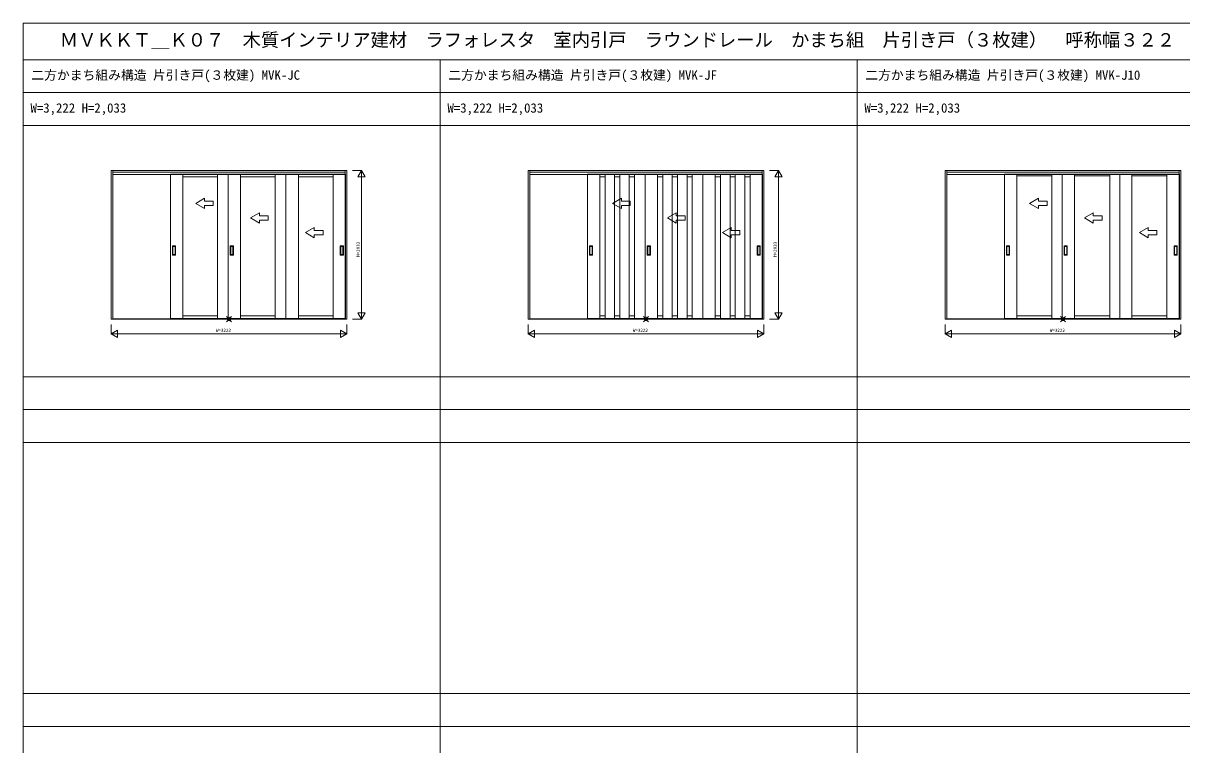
# Model space of a CAD drawing. Units: millimetres, scale not verified. Extents: x -14342 to 14341, y -10000 to 10000.
# Drawn here: x -14341 to 1499, y 130 to 10000 of the extents above; entities that cross this region are included whole.
import ezdxf
from ezdxf.enums import TextEntityAlignment as Align

# ---------------------------------------------------------------- set-up
doc = ezdxf.new("R2010")
doc.units = ezdxf.units.MM
doc.header["$LTSCALE"] = 50
for name, color, linetype, lineweight in [('0-0_0', 7, 'Continuous', 9), ('0-2_YKK_ZWAK', 4, 'Continuous', 9), ('0-3_YKK_11', 2, 'Continuous', 18), ('0-4_YKK_12', 1, 'Continuous', 18)]:
    doc.layers.add(name, color=color, linetype=linetype, lineweight=lineweight)
doc.layers.add('0-1_USER1', color=7, linetype='Continuous')
doc.styles.add('ＭＳ ゴシック', font='')
doc.styles.get('ＭＳ ゴシック').set_extended_font_data('MS Gothic')

msp = doc.modelspace()

# ---------------------------------------------------------------- linework, layer by layer
at = {"layer": '0-0_0'}
for p, q in [((-14340.51, -10000), (-14340.51, 10000)), ((-14340.51, 10000), (14340.51, 10000)), ((-14340.51, 9500), (14159.49, 9500)), ((-8640.51, -10000), (-8640.51, 9500)), ((-2940.51, -10000), (-2940.51, 9500)), ((-14340.51, 9050), (14159.49, 9050)), ((-14340.51, 8600), (14159.49, 8600)), ((-14340.51, 5165), (14159.49, 5165)), ((-14340.51, 4715), (14159.49, 4715)), ((-14340.51, 4265), (14159.49, 4265)), ((-14340.51, 830), (14159.49, 830)), ((-14340.51, 380), (14159.49, 380))]:
    msp.add_line(p, q, dxfattribs=at)
at = {"layer": '0-2_YKK_ZWAK'}
for p, q in [((-9937.86, 7985.5), (-13111.86, 7985.5)), ((-13111.86, 7961.5), (-9937.86, 7961.5)), ((-13111.86, 7931.5), (-9937.86, 7931.5)), ((-9933.36, 7935.5), (-12327.36, 7935.5)), ((-12327.36, 5960.5), (-12327.36, 7935.5)), ((-12157.36, 7935.5), (-12157.36, 5967.5)), ((-12157.36, 7935.5), (-12157.36, 5960.5)), ((-11683.36, 5960.5), (-11683.36, 7935.5)), ((-11537.86, 5960.5), (-11537.86, 7935.5)), ((-11537.86, 7935.5), (-11537.86, 5960.5)), ((-11367.86, 7935.5), (-11367.86, 5967.5)), ((-11367.86, 7935.5), (-11367.86, 5960.5)), ((-10893.86, 5960.5), (-10893.86, 7935.5)), ((-10748.36, 7935.5), (-10748.36, 5960.5)), ((-10578.36, 7935.5), (-10578.36, 5967.5)), ((-10578.36, 7935.5), (-10578.36, 5960.5)), ((-10104.36, 5960.5), (-10104.36, 7935.5)), ((-9938.86, 7955.5), (-9938.86, 7985.5)), ((-9934.36, 5960.5), (-9934.36, 7935.5)), ((-4237.86, 7985.5), (-7411.86, 7985.5)), ((-7411.86, 7961.5), (-4237.86, 7961.5)), ((-7411.86, 7931.5), (-4237.86, 7931.5)), ((-4233.36, 7935.5), (-6627.36, 7935.5)), ((-6627.36, 5960.5), (-6627.36, 7935.5)), ((-6457.36, 7935.5), (-6457.36, 5967.5)), ((-6457.36, 7935.5), (-6457.36, 5960.5)), ((-6386.06, 7935.5), (-6386.06, 5967.5)), ((-6386.06, 7935.5), (-6386.06, 5960.5)), ((-6256.06, 7935.5), (-6256.06, 5967.5)), ((-6256.06, 7935.5), (-6256.06, 5960.5)), ((-6184.66, 5960.5), (-6184.66, 7935.5)), ((-6054.66, 5960.5), (-6054.66, 7935.5)), ((-5983.36, 5960.5), (-5983.36, 7935.5)), ((-5837.86, 5960.5), (-5837.86, 7935.5)), ((-5837.86, 7935.5), (-5837.86, 5960.5)), ((-5667.86, 7935.5), (-5667.86, 5967.5)), ((-5667.86, 7935.5), (-5667.86, 5960.5)), ((-5596.56, 7935.5), (-5596.56, 5967.5)), ((-5596.56, 7935.5), (-5596.56, 5960.5)), ((-5466.56, 7935.5), (-5466.56, 5967.5)), ((-5466.56, 7935.5), (-5466.56, 5960.5)), ((-5395.16, 5960.5), (-5395.16, 7935.5)), ((-5265.16, 5960.5), (-5265.16, 7935.5)), ((-5193.86, 5960.5), (-5193.86, 7935.5)), ((-5048.36, 7935.5), (-5048.36, 5960.5)), ((-4878.36, 7935.5), (-4878.36, 5967.5)), ((-4878.36, 7935.5), (-4878.36, 5960.5)), ((-4807.06, 7935.5), (-4807.06, 5967.5)), ((-4807.06, 7935.5), (-4807.06, 5960.5)), ((-4677.06, 7935.5), (-4677.06, 5967.5)), ((-4677.06, 7935.5), (-4677.06, 5960.5)), ((-4605.66, 5960.5), (-4605.66, 7935.5)), ((-4475.66, 5960.5), (-4475.66, 7935.5)), ((-4404.36, 5960.5), (-4404.36, 7935.5)), ((-4238.86, 7955.5), (-4238.86, 7985.5)), ((-4234.36, 5960.5), (-4234.36, 7935.5)), ((-1712.86, 7961.5), (1461.14, 7961.5)), ((-1712.86, 7931.5), (1461.14, 7931.5)), ((1465.64, 7935.5), (-927.36, 7935.5)), ((-927.36, 5960.5), (-927.36, 7935.5)), ((-757.36, 5960.5), (-757.36, 7935.5)), ((-276.36, 5960.5), (-276.36, 7935.5)), ((-137.86, 5960.5), (-137.86, 7935.5)), ((-137.86, 7935.5), (-137.86, 5960.5)), ((32.14, 5960.5), (32.14, 7935.5)), ((513.14, 5960.5), (513.14, 7935.5)), ((651.64, 7935.5), (651.64, 5960.5)), ((814.64, 5960.5), (814.64, 7935.5)), ((1295.64, 5960.5), (1295.64, 7935.5)), ((1465.64, 5960.5), (1465.64, 7935.5)), ((-11683.36, 7899.5), (-12157.36, 7899.5)), ((-10893.86, 7899.5), (-11367.86, 7899.5)), ((-10104.36, 7899.5), (-10578.36, 7899.5)), ((-6386.06, 7899.5), (-6457.36, 7899.5)), ((-6184.66, 7899.5), (-6256.06, 7899.5)), ((-5983.36, 7899.5), (-6054.66, 7899.5)), ((-5596.56, 7899.5), (-5667.86, 7899.5)), ((-5395.16, 7899.5), (-5466.56, 7899.5)), ((-5193.86, 7899.5), (-5265.16, 7899.5)), ((-4807.06, 7899.5), (-4878.36, 7899.5)), ((-4605.66, 7899.5), (-4677.06, 7899.5)), ((-4404.36, 7899.5), (-4475.66, 7899.5)), ((-757.36, 7913.5), (-276.36, 7913.5)), ((32.14, 7913.5), (513.14, 7913.5)), ((814.64, 7913.5), (1295.64, 7913.5)), ((-11982.37, 7535.5), (-11862.37, 7604.78)), ((-11862.37, 7565.5), (-11862.37, 7604.78)), ((-6282.37, 7535.5), (-6162.37, 7604.78)), ((-6162.37, 7565.5), (-6162.37, 7604.78)), ((-582.37, 7535.5), (-462.37, 7604.78)), ((-462.37, 7565.5), (-462.37, 7604.78)), ((-11982.37, 7535.5), (-11862.37, 7466.22)), ((-11862.37, 7466.22), (-11862.37, 7505.5)), ((-6282.37, 7535.5), (-6162.37, 7466.22)), ((-6162.37, 7466.22), (-6162.37, 7505.5)), ((-582.37, 7535.5), (-462.37, 7466.22)), ((-462.37, 7466.22), (-462.37, 7505.5)), ((-11231.87, 7335.5), (-11111.87, 7404.78)), ((-11231.87, 7335.5), (-11111.87, 7266.22)), ((-11111.87, 7365.5), (-11111.87, 7404.78)), ((-11111.87, 7266.22), (-11111.87, 7305.5)), ((-5531.87, 7335.5), (-5411.87, 7404.78)), ((-5531.87, 7335.5), (-5411.87, 7266.22)), ((-5411.87, 7365.5), (-5411.87, 7404.78)), ((-5411.87, 7266.22), (-5411.87, 7305.5)), ((168.13, 7335.5), (288.13, 7404.78)), ((168.13, 7335.5), (288.13, 7266.22)), ((288.13, 7365.5), (288.13, 7404.78)), ((288.13, 7266.22), (288.13, 7305.5)), ((-10481.37, 7135.5), (-10361.37, 7204.78)), ((-10481.37, 7135.5), (-10361.37, 7066.22)), ((-10361.37, 7165.5), (-10361.37, 7204.78)), ((-4781.37, 7135.5), (-4661.37, 7204.78)), ((-4781.37, 7135.5), (-4661.37, 7066.22)), ((-4661.37, 7165.5), (-4661.37, 7204.78)), ((918.63, 7135.5), (1038.63, 7204.78)), ((918.63, 7135.5), (1038.63, 7066.22)), ((1038.63, 7165.5), (1038.63, 7204.78)), ((-10361.37, 7066.22), (-10361.37, 7105.5)), ((-4661.37, 7066.22), (-4661.37, 7105.5)), ((1038.63, 7066.22), (1038.63, 7105.5)), ((-12298.36, 6826.5), (-12298.36, 6954.5)), ((-12257.36, 6955.5), (-12297.36, 6955.5)), ((-12257.36, 6825.5), (-12297.36, 6825.5)), ((-12292.36, 6836.5), (-12292.36, 6944.5)), ((-12291.36, 6945.5), (-12263.36, 6945.5)), ((-12263.36, 6835.5), (-12291.36, 6835.5)), ((-12262.36, 6944.5), (-12262.36, 6836.5)), ((-12256.36, 6826.5), (-12256.36, 6954.5)), ((-11508.86, 6826.5), (-11508.86, 6954.5)), ((-11467.86, 6955.5), (-11507.86, 6955.5)), ((-11467.86, 6825.5), (-11507.86, 6825.5)), ((-11502.86, 6836.5), (-11502.86, 6944.5)), ((-11501.86, 6945.5), (-11473.86, 6945.5)), ((-11473.86, 6835.5), (-11501.86, 6835.5)), ((-11472.86, 6944.5), (-11472.86, 6836.5)), ((-11466.86, 6826.5), (-11466.86, 6954.5)), ((-10005.36, 6826.5), (-10005.36, 6954.5)), ((-10004.36, 6955.5), (-9964.36, 6955.5)), ((-10004.36, 6825.5), (-9964.36, 6825.5)), ((-9999.36, 6944.5), (-9999.36, 6836.5)), ((-9970.36, 6945.5), (-9998.36, 6945.5)), ((-9998.36, 6835.5), (-9970.36, 6835.5)), ((-9969.36, 6836.5), (-9969.36, 6944.5)), ((-9963.36, 6826.5), (-9963.36, 6954.5)), ((-6598.36, 6826.5), (-6598.36, 6954.5)), ((-6557.36, 6955.5), (-6597.36, 6955.5)), ((-6557.36, 6825.5), (-6597.36, 6825.5)), ((-6592.36, 6836.5), (-6592.36, 6944.5)), ((-6591.36, 6945.5), (-6563.36, 6945.5)), ((-6563.36, 6835.5), (-6591.36, 6835.5)), ((-6562.36, 6944.5), (-6562.36, 6836.5)), ((-6556.36, 6826.5), (-6556.36, 6954.5)), ((-5808.86, 6826.5), (-5808.86, 6954.5)), ((-5767.86, 6955.5), (-5807.86, 6955.5)), ((-5767.86, 6825.5), (-5807.86, 6825.5)), ((-5802.86, 6836.5), (-5802.86, 6944.5)), ((-5801.86, 6945.5), (-5773.86, 6945.5)), ((-5773.86, 6835.5), (-5801.86, 6835.5)), ((-5772.86, 6944.5), (-5772.86, 6836.5)), ((-5766.86, 6826.5), (-5766.86, 6954.5)), ((-4305.36, 6826.5), (-4305.36, 6954.5)), ((-4304.36, 6955.5), (-4264.36, 6955.5)), ((-4304.36, 6825.5), (-4264.36, 6825.5)), ((-4299.36, 6944.5), (-4299.36, 6836.5)), ((-4270.36, 6945.5), (-4298.36, 6945.5)), ((-4298.36, 6835.5), (-4270.36, 6835.5)), ((-4269.36, 6836.5), (-4269.36, 6944.5)), ((-4263.36, 6826.5), (-4263.36, 6954.5)), ((-898.36, 6826.5), (-898.36, 6954.5)), ((-857.36, 6955.5), (-897.36, 6955.5)), ((-857.36, 6825.5), (-897.36, 6825.5)), ((-892.36, 6836.5), (-892.36, 6944.5)), ((-891.36, 6945.5), (-863.36, 6945.5)), ((-863.36, 6835.5), (-891.36, 6835.5)), ((-862.36, 6944.5), (-862.36, 6836.5)), ((-856.36, 6826.5), (-856.36, 6954.5)), ((-108.86, 6826.5), (-108.86, 6954.5)), ((-67.86, 6955.5), (-107.86, 6955.5)), ((-67.86, 6825.5), (-107.86, 6825.5)), ((-102.86, 6836.5), (-102.86, 6944.5)), ((-101.86, 6945.5), (-73.86, 6945.5)), ((-73.86, 6835.5), (-101.86, 6835.5)), ((-72.86, 6944.5), (-72.86, 6836.5)), ((-66.86, 6826.5), (-66.86, 6954.5)), ((1394.64, 6826.5), (1394.64, 6954.5)), ((1395.64, 6955.5), (1435.64, 6955.5)), ((1395.64, 6825.5), (1435.64, 6825.5)), ((1400.64, 6944.5), (1400.64, 6836.5)), ((1429.64, 6945.5), (1401.64, 6945.5)), ((1401.64, 6835.5), (1429.64, 6835.5)), ((1430.64, 6836.5), (1430.64, 6944.5)), ((1436.64, 6826.5), (1436.64, 6954.5)), ((-9937.86, 5956.5), (-13111.86, 5956.5)), ((-9937.86, 5952.5), (-13111.86, 5952.5)), ((-9933.36, 5960.5), (-12327.36, 5960.5)), ((-12157.36, 5996.5), (-11683.36, 5996.5)), ((-11367.86, 5996.5), (-10893.86, 5996.5)), ((-10578.36, 5996.5), (-10104.36, 5996.5)), ((-4237.86, 5956.5), (-7411.86, 5956.5)), ((-4237.86, 5952.5), (-7411.86, 5952.5)), ((-4233.36, 5960.5), (-6627.36, 5960.5)), ((-6386.06, 5996.5), (-6457.36, 5996.5)), ((-6184.66, 5996.5), (-6256.06, 5996.5)), ((-5983.36, 5996.5), (-6054.66, 5996.5)), ((-5596.56, 5996.5), (-5667.86, 5996.5)), ((-5395.16, 5996.5), (-5466.56, 5996.5)), ((-5193.86, 5996.5), (-5265.16, 5996.5)), ((-4807.06, 5996.5), (-4878.36, 5996.5)), ((-4605.66, 5996.5), (-4677.06, 5996.5)), ((-4404.36, 5996.5), (-4475.66, 5996.5)), ((1461.14, 5956.5), (-1712.86, 5956.5)), ((1461.14, 5952.5), (-1712.86, 5952.5)), ((1465.64, 5960.5), (-927.36, 5960.5)), ((-757.36, 5996.5), (-276.36, 5996.5)), ((32.14, 5996.5), (513.14, 5996.5)), ((814.64, 5996.5), (1295.64, 5996.5))]:
    msp.add_line(p, q, dxfattribs=at)
for points in [[(-13136.86, 5952.5), (-13112.86, 5952.5), (-13112.86, 7985.5), (-13136.86, 7985.5)], [(-9938.86, 5952.5), (-9914.86, 5952.5), (-9914.86, 7985.5), (-9938.86, 7985.5)], [(-7436.86, 5952.5), (-7412.86, 5952.5), (-7412.86, 7985.5), (-7436.86, 7985.5)], [(-4238.86, 5952.5), (-4214.86, 5952.5), (-4214.86, 7985.5), (-4238.86, 7985.5)], [(-1736.86, 5952.5), (-1712.86, 5952.5), (-1712.86, 7985.5), (-1736.86, 7985.5)], [(1461.14, 5952.5), (1485.14, 5952.5), (1485.14, 7985.5), (1461.14, 7985.5)]]:
    msp.add_lwpolyline(points, close=True, dxfattribs=at)
for points in [[(1461.14, 7955.5), (1461.14, 7985.5), (-1712.86, 7985.5)], [(-11862.37, 7565.5), (-11742.37, 7565.5), (-11742.37, 7505.5), (-11862.37, 7505.5)], [(-6162.37, 7565.5), (-6042.37, 7565.5), (-6042.37, 7505.5), (-6162.37, 7505.5)], [(-462.37, 7565.5), (-342.37, 7565.5), (-342.37, 7505.5), (-462.37, 7505.5)], [(-11111.87, 7365.5), (-10991.87, 7365.5), (-10991.87, 7305.5), (-11111.87, 7305.5)], [(-5411.87, 7365.5), (-5291.87, 7365.5), (-5291.87, 7305.5), (-5411.87, 7305.5)], [(288.13, 7365.5), (408.13, 7365.5), (408.13, 7305.5), (288.13, 7305.5)], [(-10361.37, 7165.5), (-10241.37, 7165.5), (-10241.37, 7105.5), (-10361.37, 7105.5)], [(-4661.37, 7165.5), (-4541.37, 7165.5), (-4541.37, 7105.5), (-4661.37, 7105.5)], [(1038.63, 7165.5), (1158.63, 7165.5), (1158.63, 7105.5), (1038.63, 7105.5)]]:
    msp.add_lwpolyline(points, dxfattribs=at)
for centre, start, end in [((-12297.36, 6954.5), 90, 180), ((-12297.36, 6826.5), 180, 270), ((-12291.36, 6944.5), 90, 180), ((-12291.36, 6836.5), 180, 270), ((-12263.36, 6944.5), 0, 90), ((-12263.36, 6836.5), 270, 0), ((-12257.36, 6954.5), 0, 90), ((-12257.36, 6826.5), 270, 0), ((-11507.86, 6954.5), 90, 180), ((-11507.86, 6826.5), 180, 270), ((-11501.86, 6944.5), 90, 180), ((-11501.86, 6836.5), 180, 270), ((-11473.86, 6944.5), 0, 90), ((-11473.86, 6836.5), 270, 0), ((-11467.86, 6954.5), 0, 90), ((-11467.86, 6826.5), 270, 0), ((-10004.36, 6954.5), 90, 180), ((-10004.36, 6826.5), 180, 270), ((-9998.36, 6944.5), 90, 180), ((-9998.36, 6836.5), 180, 270), ((-9970.36, 6944.5), 360, 90), ((-9970.36, 6836.5), 270, 360), ((-9964.36, 6954.5), 0, 90), ((-9964.36, 6826.5), 270, 0), ((-6597.36, 6954.5), 90, 180), ((-6597.36, 6826.5), 180, 270), ((-6591.36, 6944.5), 90, 180), ((-6591.36, 6836.5), 180, 270), ((-6563.36, 6944.5), 0, 90), ((-6563.36, 6836.5), 270, 0), ((-6557.36, 6954.5), 0, 90), ((-6557.36, 6826.5), 270, 0), ((-5807.86, 6954.5), 90, 180), ((-5807.86, 6826.5), 180, 270), ((-5801.86, 6944.5), 90, 180), ((-5801.86, 6836.5), 180, 270), ((-5773.86, 6944.5), 0, 90), ((-5773.86, 6836.5), 270, 0), ((-5767.86, 6954.5), 0, 90), ((-5767.86, 6826.5), 270, 0), ((-4304.36, 6954.5), 90, 180), ((-4304.36, 6826.5), 180, 270), ((-4298.36, 6944.5), 90, 180), ((-4298.36, 6836.5), 180, 270), ((-4270.36, 6944.5), 360, 90), ((-4270.36, 6836.5), 270, 360), ((-4264.36, 6954.5), 0, 90), ((-4264.36, 6826.5), 270, 0), ((-897.36, 6954.5), 90, 180), ((-897.36, 6826.5), 180, 270), ((-891.36, 6944.5), 90, 180), ((-891.36, 6836.5), 180, 270), ((-863.36, 6944.5), 0, 90), ((-863.36, 6836.5), 270, 0), ((-857.36, 6954.5), 0, 90), ((-857.36, 6826.5), 270, 0), ((-107.86, 6954.5), 90, 180), ((-107.86, 6826.5), 180, 270), ((-101.86, 6944.5), 90, 180), ((-101.86, 6836.5), 180, 270), ((-73.86, 6944.5), 0, 90), ((-73.86, 6836.5), 270, 0), ((-67.86, 6954.5), 0, 90), ((-67.86, 6826.5), 270, 0), ((1395.64, 6954.5), 90, 180), ((1395.64, 6826.5), 180, 270), ((1401.64, 6944.5), 90, 180), ((1401.64, 6836.5), 180, 270), ((1429.64, 6944.5), 360, 90), ((1429.64, 6836.5), 270, 360), ((1435.64, 6954.5), 0, 90), ((1435.64, 6826.5), 270, 0)]:
    msp.add_arc(centre, 1, start, end, dxfattribs=at)
at = {"layer": '0-3_YKK_11'}
for p, q in [((-9839.86, 7985.5), (-9714.86, 7985.5)), ((-9714.86, 7985.5), (-9714.86, 5952.5)), ((-4139.86, 7985.5), (-4014.86, 7985.5)), ((-4014.86, 7985.5), (-4014.86, 5952.5)), ((-9764.86, 7898.9), (-9664.86, 7898.9)), ((-4064.86, 7898.9), (-3964.86, 7898.9)), ((-9764.86, 6039.1), (-9664.86, 6039.1)), ((-4064.86, 6039.1), (-3964.86, 6039.1)), ((-9914.86, 5877.5), (-9914.86, 5752.5)), ((-9839.86, 5952.5), (-9714.86, 5952.5)), ((-4214.86, 5877.5), (-4214.86, 5752.5)), ((-4139.86, 5952.5), (-4014.86, 5952.5)), ((1485.14, 5877.5), (1485.14, 5752.5)), ((-13136.86, 5752.5), (-13050.26, 5802.5)), ((-13136.86, 5752.5), (-13050.26, 5702.5)), ((-13050.26, 5802.5), (-13050.26, 5702.5)), ((-10001.47, 5802.5), (-9914.86, 5752.5)), ((-7436.86, 5752.5), (-7350.26, 5802.5)), ((-7436.86, 5752.5), (-7350.26, 5702.5)), ((-7350.26, 5802.5), (-7350.26, 5702.5)), ((-4301.47, 5802.5), (-4214.86, 5752.5)), ((-1736.86, 5752.5), (-1650.26, 5802.5)), ((-1736.86, 5752.5), (-1650.26, 5702.5)), ((-1650.26, 5802.5), (-1650.26, 5702.5)), ((1398.53, 5802.5), (1485.14, 5752.5))]:
    msp.add_line(p, q, dxfattribs=at)
for points in [[(-9764.86, 7898.9), (-9714.86, 7985.5), (-9664.86, 7898.9)], [(-4064.86, 7898.9), (-4014.86, 7985.5), (-3964.86, 7898.9)], [(-9764.86, 6039.1), (-9714.86, 5952.5), (-9664.86, 6039.1)], [(-4064.86, 6039.1), (-4014.86, 5952.5), (-3964.86, 6039.1)], [(-13136.86, 5877.5), (-13136.86, 5752.5), (-9914.86, 5752.5)], [(-7436.86, 5877.5), (-7436.86, 5752.5), (-4214.86, 5752.5)], [(-1736.86, 5877.5), (-1736.86, 5752.5), (1485.14, 5752.5)], [(-10001.47, 5802.5), (-10001.47, 5702.5), (-9914.86, 5752.5)], [(-4301.47, 5802.5), (-4301.47, 5702.5), (-4214.86, 5752.5)], [(1398.53, 5802.5), (1398.53, 5702.5), (1485.14, 5752.5)]]:
    msp.add_lwpolyline(points, dxfattribs=at)
at = {"layer": '0-4_YKK_12'}
for p, q in [((-11561.22, 5917.14), (-11490.51, 5987.86)), ((-11561.22, 5987.86), (-11490.51, 5917.14)), ((-5861.22, 5917.14), (-5790.51, 5987.86)), ((-5861.22, 5987.86), (-5790.51, 5917.14)), ((-161.22, 5917.14), (-90.51, 5987.86)), ((-161.22, 5987.86), (-90.51, 5917.14))]:
    msp.add_line(p, q, dxfattribs=at)
for centre in [(-11525.86, 5952.5), (-5825.86, 5952.5), (-125.86, 5952.5)]:
    msp.add_circle(centre, 25, dxfattribs=at)

# ---------------------------------------------------------------- texts
at = {"layer": '0-1_USER1', "style": 'ＭＳ ゴシック'}
for s, height, p in [('ＭＶＫＫＴ＿Ｋ０７  木質インテリア建材  ラフォレスタ  室内引戸  ラウンドレール  かまち組\u3000片引き戸（３枚建）  呼称幅３２２', 183.3, (-13840.51, 9625)), ('二方かまち組み構造 片引き戸(３枚建) MVK-JC', 128.3, (-14228.84, 9187.5)), ('二方かまち組み構造 片引き戸(３枚建) MVK-JF', 128.3, (-8528.84, 9187.5)), ('二方かまち組み構造 片引き戸(３枚建) MVK-J10', 128.3, (-2828.84, 9187.5)), ('W=3,222 H=2,033', 128.3, (-14240.51, 8737.5)), ('W=3,222 H=2,033', 128.3, (-8540.51, 8737.5)), ('W=3,222 H=2,033', 128.3, (-2840.51, 8737.5))]:
    msp.add_text(s, height=height, dxfattribs=at).set_placement(p, align=Align.BOTTOM_LEFT)
at = {"layer": '0-3_YKK_11', "style": 'ＭＳ ゴシック'}
for p in [(-9726.86, 6804), (-4026.86, 6804)]:
    msp.add_text('H=2033', height=43.99, rotation=90, dxfattribs=at).set_placement(p, align=Align.BOTTOM_LEFT)
for p in [(-11705.86, 5764.5), (-6005.86, 5764.5), (-305.86, 5764.5)]:
    msp.add_text('W=3222', height=43.99, dxfattribs=at).set_placement(p, align=Align.BOTTOM_LEFT)

doc.saveas('drawing.dxf')
